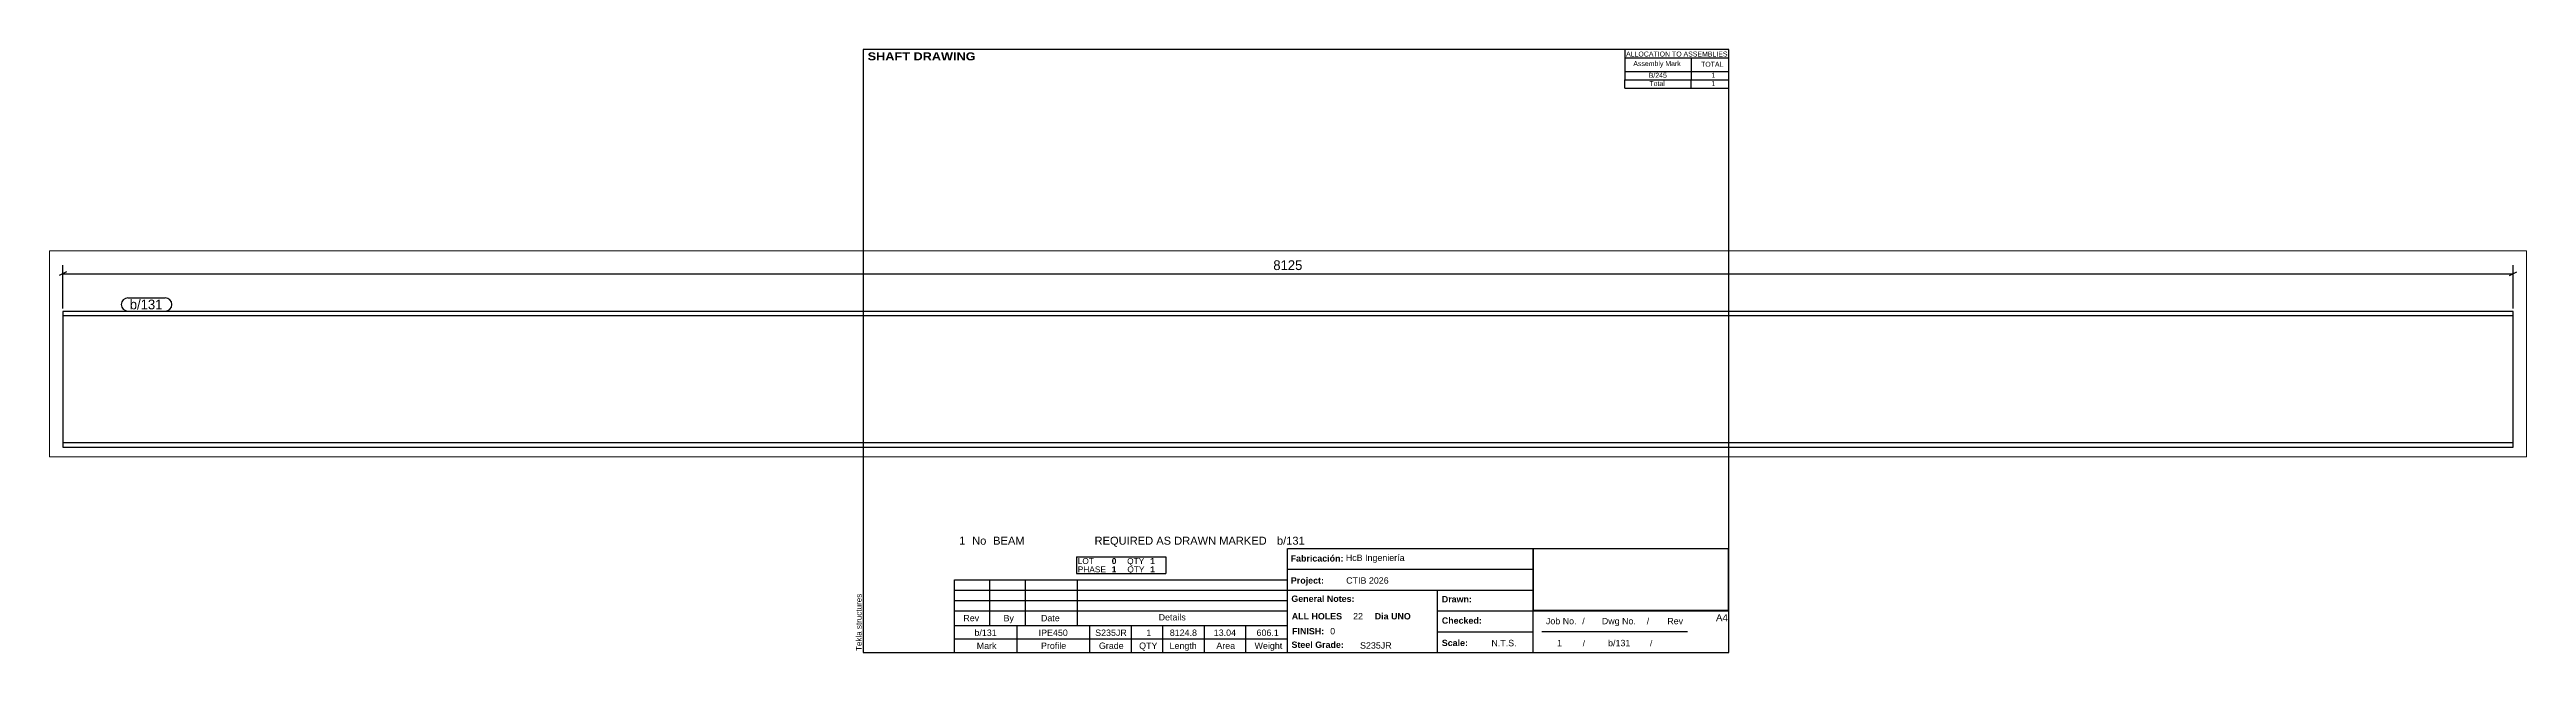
# Paper-space layout 'Layout1' of a CAD drawing. Header units: millimetres. Extents: x -265 to 556, y 5 to 205.
# The model-space entities are those that its viewports show. They can reach past a viewport. Long polylines and large blocks are cut down to what shows.
import ezdxf

# ---------------------------------------------------------------- set-up
doc = ezdxf.new("R2010")
doc.units = ezdxf.units.MM
doc.layers.add('Viewport layer', color=7, linetype='Continuous', plot=False)
doc.styles.add('Arial', font='ARIAL.TTF', dxfattribs={"height": 0.2})
doc.styles.add('Arial Black', font='ARIBLK.TTF', dxfattribs={"height": 0.2})
doc.styles.add('Arial Bold', font='ARIALBD.TTF', dxfattribs={"height": 0.2})
doc.styles.add('Comic Sans MS', font='COMIC.TTF', dxfattribs={"height": 0.2})

msp = doc.modelspace()

# ---------------------------------------------------------------- linework, layer by layer
at = {"color": 8, "linetype": 'Continuous'}
for p, q in [((56, 613), (32, 601)), ((44, 492), (44, 635.4)), ((44, 607), (8168.8, 607)), ((8156.8, 601), (8180.8, 613)), ((8168.8, 492), (8168.8, 635.4))]:
    msp.add_line(p, q, dxfattribs=at)
at = {"color": 7, "linetype": 'Continuous'}
for p, q in [((44, 482), (44, 32)), ((8168.8, 482), (44, 482)), ((8168.8, 467.4), (44, 467.4)), ((8168.8, 32), (8168.8, 482)), ((8168.8, 46.6), (44, 46.6)), ((44, 32), (8168.8, 32))]:
    msp.add_line(p, q, dxfattribs=at)

# ---------------------------------------------------------------- next in the draw order: wipeouts: each hides what was drawn before it
at = {"color": 0}
for points in [[(4161.5, 613), (4161.5, 657.8), (4051.3, 657.8), (4051.3, 613)], [(377.7, 489), (377.7, 521), (266, 521), (266, 489)]]:
    msp.add_wipeout(points, dxfattribs=at)

# ---------------------------------------------------------------- next in the draw order: texts
at = {"color": 3, "style": 'Comic Sans MS'}
msp.add_text('8125', height=32.38, dxfattribs=at).set_placement((4057.7, 619.4))

# ---------------------------------------------------------------- next in the draw order: wipeouts: each hides what was drawn before it
at = {"color": 0}
msp.add_wipeout([(377.7, 489), (377.7, 521), (266, 521), (266, 489)], dxfattribs=at)

# ---------------------------------------------------------------- next in the draw order: linework, layer by layer
at = {"color": 7, "linetype": 'Continuous'}
for p, q in [((260, 527), (383.7, 527)), ((260, 483), (383.7, 483))]:
    msp.add_line(p, q, dxfattribs=at)
for centre, start, end in [((260, 505), 90, 270), ((383.7, 505), 270, 90)]:
    msp.add_arc(centre, 22, start, end, dxfattribs=at)

# ---------------------------------------------------------------- next in the draw order: texts
at = {"color": 3, "style": 'Comic Sans MS'}
msp.add_text('b/131', height=32.38, dxfattribs=at).set_placement((266, 489))

psp = doc.layouts.get("Layout1")

# ---------------------------------------------------------------- linework, layer by layer
at = {"color": 5, "linetype": 'Continuous'}
for p, q in [((292, 205), (5, 205)), ((5, 205), (5, 5)), ((292, 5), (292, 205)), ((5, 5), (292, 5))]:
    psp.add_line(p, q, dxfattribs=at)
at = {"color": 7, "linetype": 'Continuous'}
for p, q in [((257.51, 205), (257.51, 197.75)), ((257.51, 197.75), (257.51, 195)), ((257.57, 202.24), (292, 202.24)), ((257.57, 197.75), (292, 197.75)), ((279.49, 202.24), (279.49, 197.75)), ((279.49, 197.75), (279.49, 195)), ((257.51, 192.23), (257.51, 194.99)), ((257.51, 192.23), (292, 192.23)), ((257.54, 194.99), (292, 194.99)), ((279.49, 192.23), (279.49, 194.99)), ((75.68, 36.74), (105.35, 36.74)), ((75.68, 36.74), (75.68, 33.98)), ((75.68, 33.98), (75.68, 31.22)), ((105.35, 36.74), (105.35, 33.98)), ((105.35, 33.98), (105.35, 31.22)), ((145.72, 5), (145.72, 39.5)), ((145.75, 39.5), (292, 39.5)), ((227.14, 5), (227.14, 39.5)), ((35.31, 13.97), (35.31, 29.15)), ((35.31, 29.15), (145.71, 29.15)), ((35.31, 25.7), (145.71, 25.7)), ((47.04, 13.97), (47.04, 29.15)), ((58.77, 13.97), (58.77, 29.15)), ((75.68, 31.22), (105.35, 31.22)), ((76.02, 13.97), (76.02, 29.15)), ((145.71, 13.97), (145.71, 29.15)), ((145.72, 32.6), (227.14, 32.6)), ((145.72, 25.7), (227.14, 25.7)), ((195.4, 5), (195.4, 25.7)), ((35.31, 22.25), (145.71, 22.25)), ((35.31, 18.8), (145.71, 18.8)), ((195.4, 18.8), (292, 18.8)), ((35.31, 13.96), (145.71, 13.97)), ((35.31, 9.49), (35.31, 13.96)), ((35.31, 9.48), (145.72, 9.49)), ((35.31, 5), (35.31, 9.48)), ((56.01, 9.49), (56.01, 13.97)), ((56.01, 5), (56.01, 9.48)), ((80.16, 9.49), (80.16, 13.97)), ((80.16, 5), (80.16, 9.48)), ((93.96, 9.49), (93.96, 13.97)), ((93.96, 5), (93.96, 9.48)), ((104.31, 9.49), (104.31, 13.97)), ((104.31, 5), (104.31, 9.48)), ((118.11, 9.49), (118.11, 13.97)), ((118.11, 5), (118.11, 9.48)), ((131.91, 9.49), (131.91, 13.97)), ((131.91, 5), (131.91, 9.48)), ((195.4, 11.9), (227.14, 11.9)), ((229.99, 11.92), (278.29, 11.92))]:
    psp.add_line(p, q, dxfattribs=at)
at = {"color": 2, "linetype": 'Continuous'}
for p, q in [((227.28, 39.46), (291.86, 39.46)), ((227.29, 19.02), (227.29, 39.46)), ((291.96, 19.03), (291.96, 39.47)), ((227.28, 19.03), (291.86, 19.03))]:
    psp.add_line(p, q, dxfattribs=at)

# ---------------------------------------------------------------- texts
at = {"color": 7}
for s, height, style, p in [(' SHAFT DRAWING', 2.6342, 'Arial Black', (5.3, 201.42)), ('ALLOCATION TO ASSEMBLIES', 1.6475, 'Arial', (257.95, 202.68)), ('Assembly Mark', 1.6475, 'Arial', (260.35, 199.52)), ('TOTAL', 1.648, 'Arial', (282.81, 199.28)), ('1', 2.64, 'Arial', (36.8, 40.76)), ('No', 2.636, 'Arial', (41.13, 40.76)), ('BEAM', 2.636, 'Arial', (48.08, 40.76)), ('REQUIRED AS DRAWN MARKED', 2.636, 'Arial', (81.71, 40.76)), ('b/131', 2.636, 'Arial', (142.18, 40.76)), ('b/131', 2.109, 'Arial', (41.89, 10.5)), ('IPE450', 2.109, 'Arial', (63.17, 10.5)), ('S235JR', 2.109, 'Arial', (81.91, 10.5)), ('1', 2.11, 'Arial', (98.86, 10.5)), ('8124.8', 2.109, 'Arial', (106.66, 10.5)), ('13.04', 2.109, 'Arial', (121.24, 10.5)), ('606.1', 2.109, 'Arial', (135.43, 10.5)), ('FINISH:', 2.107, 'Arial Bold', (147.22, 11)), ('0', 2.11, 'Arial', (159.84, 11))]:
    psp.add_text(s, height=height, dxfattribs=dict(at, style=style)).set_placement(p)
at = {"color": 7, "linetype": 'Continuous'}
for s, height, style, p in [('B/245', 1.648, 'Arial', (265.45, 195.63)), ('1', 1.65, 'Arial', (286.23, 195.63)), ('Total', 1.648, 'Arial', (265.67, 192.88)), ('1', 1.65, 'Arial', (286.21, 192.88)), ('LOT', 1.977, 'Arial', (76.13, 34.33)), ('PHASE', 1.977, 'Arial', (76.13, 31.57)), ('0', 1.98, 'Arial Bold', (87.41, 34.33)), ('1', 1.98, 'Arial Bold', (87.41, 31.57)), ('QTY', 1.977, 'Arial', (92.51, 34.33)), ('QTY', 1.977, 'Arial', (92.58, 31.57)), ('1', 1.98, 'Arial Bold', (100.18, 34.33)), ('1', 1.98, 'Arial Bold', (100.18, 31.57)), ('Fabricación:', 2.1074, 'Arial Bold', (146.73, 35.16)), ('HcB Ingeniería', 2.1088, 'Arial', (165.02, 35.36)), ('Project:', 2.107, 'Arial Bold', (146.81, 27.83)), ('CTIB 2026', 2.109, 'Arial', (165.14, 27.83)), ('Rev', 2.109, 'Arial', (38.21, 15.35)), ('By', 2.109, 'Arial', (51.53, 15.35)), ('Date', 2.109, 'Arial', (63.94, 15.35)), ('Details', 2.109, 'Arial', (102.96, 15.63)), ('General Notes:', 2.1074, 'Arial Bold', (146.96, 21.78)), ('ALL HOLES', 2.107, 'Arial Bold', (147.1, 15.96)), ('22', 2.109, 'Arial', (167.43, 15.96)), ('Dia UNO', 2.107, 'Arial Bold', (174.62, 15.96)), ('Checked:', 2.107, 'Arial Bold', (196.85, 14.53)), ('Drawn:', 2.107, 'Arial Bold', (196.85, 21.62)), ('Job No.', 2.109, 'Arial', (231.37, 14.37)), ('/', 2.11, 'Arial', (243.42, 14.37)), ('Dwg No.', 2.109, 'Arial', (249.91, 14.37)), ('/', 2.11, 'Arial', (264.81, 14.37)), ('Rev', 2.109, 'Arial', (271.61, 14.37)), ('A4', 2.307, 'Arial', (287.76, 15.38)), ('Mark', 2.109, 'Arial', (42.64, 6.19)), ('Profile', 2.109, 'Arial', (63.95, 6.19)), ('Grade', 2.109, 'Arial', (83.16, 6.19)), ('QTY', 2.109, 'Arial', (96.49, 6.19)), ('Length', 2.109, 'Arial', (106.58, 6.19)), ('Area', 2.109, 'Arial', (122.09, 6.19)), ('Weight', 2.109, 'Arial', (134.77, 6.19)), ('Steel Grade:', 2.1074, 'Arial Bold', (147.01, 6.52)), ('S235JR', 2.109, 'Arial', (169.74, 6.28)), ('Scale:', 2.107, 'Arial Bold', (196.85, 7.13)), ('N.T.S.', 2.109, 'Arial', (213.29, 7.08)), ('1', 2.11, 'Arial', (235.04, 7.08)), ('/', 1.98, 'Arial', (243.58, 7.08)), ('b/131', 2.109, 'Arial', (251.98, 7.08)), ('/', 1.98, 'Arial', (265.88, 7.08))]:
    psp.add_text(s, height=height, dxfattribs=dict(at, style=style)).set_placement(p)
at = {"color": 174, "linetype": 'Continuous', "style": 'Arial'}
psp.add_text('Tekla structures', height=1.9102, rotation=90, dxfattribs=at).set_placement((4.5, 5.5))

# ---------------------------------------------------------------- viewports
at = {"layer": 'Viewport layer', "view_target_point": (4106.4, 341.7)}
psp.add_viewport(center=(145.85, 104.08), size=(821.28, 68.34), view_center_point=(0, 0), view_height=683.4, dxfattribs=at)

doc.saveas('drawing.dxf')
